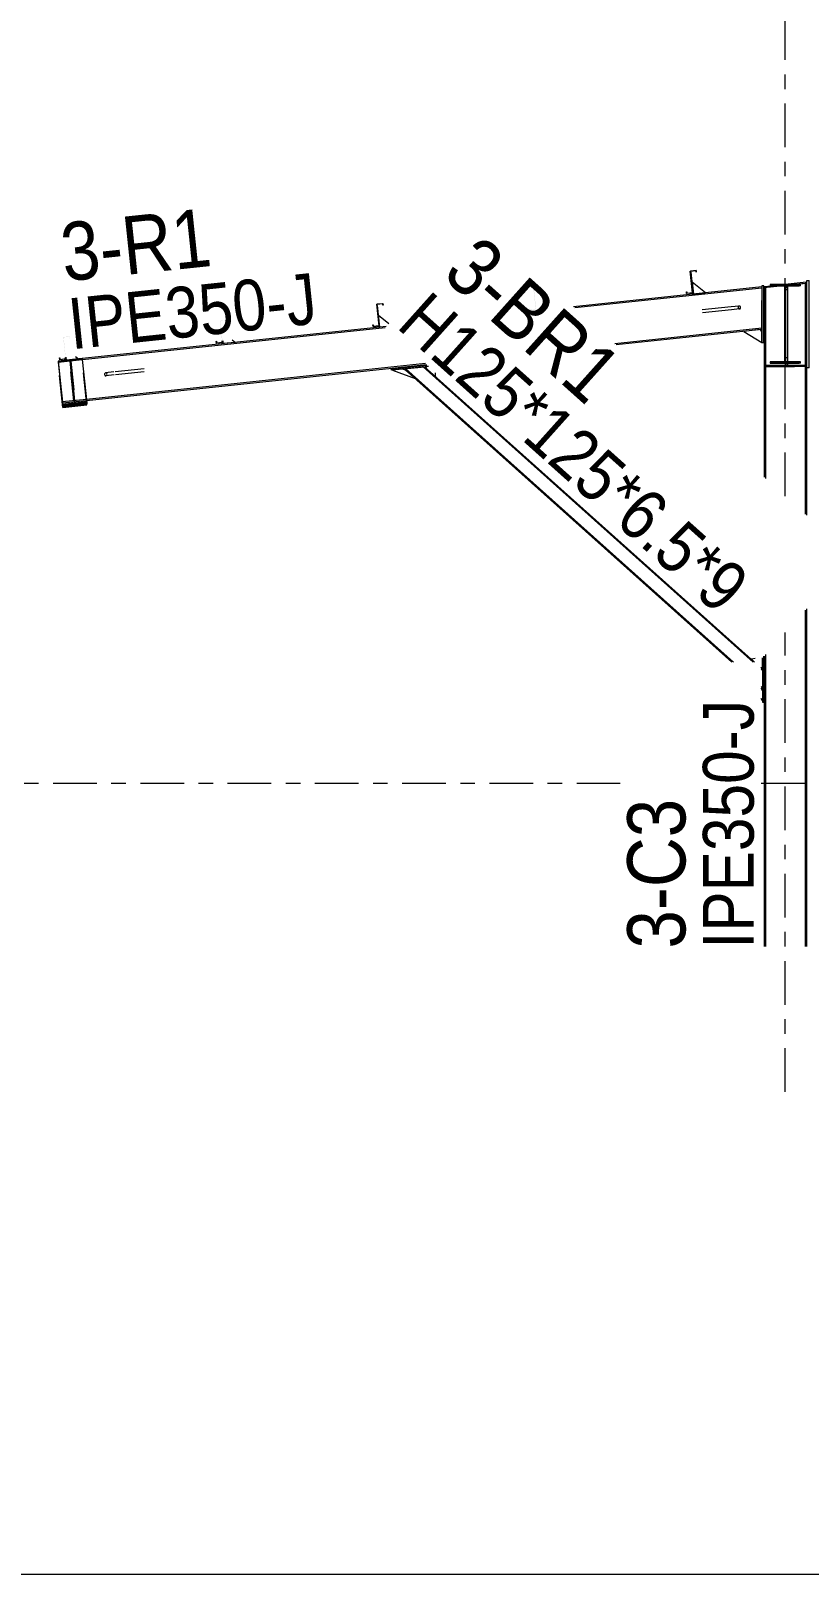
# Model space of a CAD drawing. Header units: millimetres. Extents: x -65 to 757, y -38 to 536.
# Drawn here: x 6.5 to 60, y -37.7 to 68.4 of the extents above; entities that cross this region are included whole.
import ezdxf

# ---------------------------------------------------------------- set-up
doc = ezdxf.new("R2010")
doc.units = ezdxf.units.MM
for name, pattern in [('XKITLINE00', [0]), ('XKITLINE02', [4, 2, -2]), ('XKITLINE03', [6, 3, -1, 1, -1])]:
    doc.linetypes.add(name, pattern=pattern)
for name, color, linetype, lineweight in [('DrawingSheet', 5, 'Continuous', 0), ('Part', 2, 'Continuous', 0), ('PartMark', 7, 'Continuous', 0), ('S-grid', 1, 'Continuous', 0)]:
    doc.layers.add(name, color=color, linetype=linetype, lineweight=lineweight)
doc.styles.add('ARIAL', font='ARIAL.TTF')

# ---------------------------------------------------------------- blocks, each defined once
blk = doc.blocks.new('*A45')
at = {"layer": 'Part'}
blk.add_hatch(color=3, dxfattribs=at).paths.add_polyline_path([(19.47, 48.47), (19.89, 48.51), (19.9, 48.39), (19.89, 48.39), (19.88, 48.5), (19.49, 48.46), (19.65, 46.96), (19.23, 46.92), (19.22, 47.04), (19.24, 47.05), (19.25, 46.94), (19.63, 46.98)], flags=17)
blk = doc.blocks.new('*A46')
at = {"layer": 'Part'}
blk.add_hatch(color=3, dxfattribs=at).paths.add_polyline_path([(30.25, 49.61), (30.66, 49.65), (30.68, 49.53), (30.66, 49.52), (30.65, 49.63), (30.26, 49.59), (30.42, 48.1), (30.01, 48.06), (29.99, 48.18), (30.01, 48.18), (30.02, 48.07), (30.41, 48.11)], flags=17)
blk = doc.blocks.new('*A47')
at = {"layer": 'Part'}
blk.add_hatch(color=3, dxfattribs=at).paths.add_polyline_path([(41.02, 50.74), (41.44, 50.79), (41.45, 50.66), (41.43, 50.66), (41.42, 50.77), (41.04, 50.73), (41.2, 49.24), (40.78, 49.19), (40.77, 49.32), (40.78, 49.32), (40.79, 49.21), (41.18, 49.25)], flags=17)
blk = doc.blocks.new('*A48')
at = {"layer": 'Part'}
blk.add_hatch(color=3, dxfattribs=at).paths.add_polyline_path([(51.79, 51.88), (52.21, 51.92), (52.22, 51.8), (52.21, 51.8), (52.2, 51.91), (51.81, 51.87), (51.97, 50.37), (51.55, 50.33), (51.54, 50.45), (51.56, 50.45), (51.57, 50.35), (51.95, 50.39)], flags=17)
blk = doc.blocks.new('*A55')
at = {"layer": 'Part'}
blk.add_hatch(color=3, dxfattribs=at).paths.add_polyline_path([(57.29, 45.54), (57.29, 45.64), (59.38, 45.64), (59.38, 45.54)], flags=17)
blk = doc.blocks.new('*A56')
at = {"layer": 'Part'}
blk.add_hatch(color=3, dxfattribs=at).paths.add_polyline_path([(57.29, 50.86), (57.29, 50.96), (59.38, 50.96), (59.38, 50.86)], flags=17)
blk = doc.blocks.new('*A57')
at = {"layer": 'Part'}
blk.add_hatch(color=3, dxfattribs=at).paths.add_polyline_path([(58.31, 45.64), (58.31, 50.86), (58.35, 50.86), (58.35, 45.64)], flags=17)
blk = doc.blocks.new('*A58')
at = {"layer": 'Part'}
blk.add_hatch(color=3, dxfattribs=at).paths.add_polyline_path([(8.7, 47.33), (9.11, 47.38), (9.13, 47.25), (9.11, 47.25), (9.1, 47.36), (8.72, 47.32), (8.87, 45.83), (8.46, 45.78), (8.45, 45.91), (8.46, 45.91), (8.47, 45.8), (8.86, 45.84)], flags=17)
blk = doc.blocks.new('*A59')
at = {"layer": 'Part'}
blk.add_hatch(color=3, dxfattribs=at).paths.add_polyline_path([(19.47, 48.47), (19.89, 48.51), (19.9, 48.39), (19.89, 48.39), (19.88, 48.5), (19.49, 48.46), (19.65, 46.96), (19.23, 46.92), (19.22, 47.04), (19.24, 47.05), (19.25, 46.94), (19.63, 46.98)], flags=17)
blk = doc.blocks.new('*A60')
at = {"layer": 'Part'}
blk.add_hatch(color=3, dxfattribs=at).paths.add_polyline_path([(30.25, 49.61), (30.66, 49.65), (30.68, 49.53), (30.66, 49.52), (30.65, 49.63), (30.26, 49.59), (30.42, 48.1), (30.01, 48.06), (29.99, 48.18), (30.01, 48.18), (30.02, 48.07), (30.41, 48.11)], flags=17)
blk = doc.blocks.new('*A61')
at = {"layer": 'Part'}
blk.add_hatch(color=3, dxfattribs=at).paths.add_polyline_path([(8.66, 42.65), (10.32, 42.82), (10.32, 42.75), (8.67, 42.58)], flags=17)
blk = doc.blocks.new('*A62')
at = {"layer": 'Part'}
blk.add_hatch(color=3, dxfattribs=at).paths.add_polyline_path([(8.34, 45.69), (10, 45.86), (10, 45.8), (8.34, 45.62)], flags=17)
blk = doc.blocks.new('*A63')
at = {"layer": 'Part'}
blk.add_hatch(color=3, dxfattribs=at).paths.add_polyline_path([(9.16, 45.71), (9.19, 45.71), (9.5, 42.73), (9.47, 42.73)], flags=17)
blk = doc.blocks.new('*A64')
at = {"layer": 'Part'}
blk.add_hatch(color=3, dxfattribs=at).paths.add_polyline_path([(8.7, 47.33), (9.11, 47.38), (9.13, 47.25), (9.11, 47.25), (9.1, 47.36), (8.72, 47.32), (8.87, 45.83), (8.46, 45.78), (8.45, 45.91), (8.46, 45.91), (8.47, 45.8), (8.86, 45.84)], flags=17)
blk = doc.blocks.new('*A65')
at = {"layer": 'Part'}
blk.add_hatch(color=3, dxfattribs=at).paths.add_polyline_path([(41.02, 50.74), (41.44, 50.79), (41.45, 50.66), (41.43, 50.66), (41.42, 50.77), (41.04, 50.73), (41.2, 49.24), (40.78, 49.19), (40.77, 49.32), (40.78, 49.32), (40.79, 49.21), (41.18, 49.25)], flags=17)
blk = doc.blocks.new('*A66')
at = {"layer": 'Part'}
blk.add_hatch(color=3, dxfattribs=at).paths.add_polyline_path([(51.79, 51.88), (52.21, 51.92), (52.22, 51.8), (52.21, 51.8), (52.2, 51.91), (51.81, 51.87), (51.97, 50.37), (51.55, 50.33), (51.54, 50.45), (51.56, 50.45), (51.57, 50.35), (51.95, 50.39)], flags=17)
blk = doc.blocks.new('*A473')
at = {"layer": 'DrawingSheet', "color": 5, "linetype": 'XKITLINE00', "lineweight": 0}
blk.add_line((-62.82, -37.73), (757.18, -37.73), dxfattribs=at)
blk = doc.blocks.new('*A478')
at = {"layer": 'S-grid', "color": 1, "linetype": 'XKITLINE03', "lineweight": 0}
for p, q in [((-10, 16.67), (46.98, 16.67)), ((56.67, 16.67), (579.17, 16.67))]:
    blk.add_line(p, q, dxfattribs=at)
blk = doc.blocks.new('*A511')
at = {"layer": 'S-grid', "color": 1, "linetype": 'XKITLINE03', "lineweight": 0}
for p, q in [((58.33, 36.39), (58.33, 140.21)), ((58.33, -4.57), (58.33, 27.03))]:
    blk.add_line(p, q, dxfattribs=at)
blk = doc.blocks.new('*A528')
at = {"layer": 'Part', "color": 7, "linetype": 'XKITLINE02', "lineweight": 0}
for p, q in [((58.35, 50.86), (58.31, 50.86)), ((58.31, 50.86), (58.31, 45.64)), ((58.35, 45.64), (58.35, 50.86)), ((58.31, 45.64), (58.35, 45.64))]:
    blk.add_line(p, q, dxfattribs=at)
blk = doc.blocks.new('*A529')
at = {"layer": 'Part', "color": 7, "linetype": 'XKITLINE02', "lineweight": 0}
for p, q in [((59.38, 45.64), (57.29, 45.64)), ((57.29, 45.64), (57.29, 45.54)), ((59.38, 45.54), (59.38, 45.64)), ((57.29, 45.54), (59.38, 45.54))]:
    blk.add_line(p, q, dxfattribs=at)
blk = doc.blocks.new('*A530')
at = {"layer": 'Part', "color": 7, "linetype": 'XKITLINE02', "lineweight": 0}
for p, q in [((59.38, 50.96), (57.29, 50.96)), ((57.29, 50.96), (57.29, 50.86)), ((59.38, 50.86), (59.38, 50.96)), ((57.29, 50.86), (59.38, 50.86))]:
    blk.add_line(p, q, dxfattribs=at)
blk = doc.blocks.new('*A540')
at = {"layer": 'Part', "color": 7, "linetype": 'XKITLINE02', "lineweight": 0}
for p, q in [((32.13, 45.15), (33.53, 45.29)), ((56.76, 24.52), (56.76, 23.12))]:
    blk.add_line(p, q, dxfattribs=at)
at = {"layer": 'Part', "color": 2, "linetype": 'XKITLINE00', "lineweight": 0}
for p, q in [((54.67, 24.99), (32.13, 45.15)), ((54.78, 24.99), (32.24, 45.16)), ((33.43, 45.28), (56.12, 24.99)), ((33.53, 45.29), (56.23, 24.99)), ((56.67, 24.59), (56.76, 24.52)), ((56.67, 24.49), (56.76, 24.42)), ((56.76, 23.22), (56.67, 23.3)), ((56.76, 23.12), (56.67, 23.2))]:
    blk.add_line(p, q, dxfattribs=at)
blk = doc.blocks.new('*A541')
at = {"layer": 'Part', "color": 2, "linetype": 'XKITLINE00', "lineweight": 0}
for p, q in [((56.73, 50.79), (43.77, 49.42)), ((56.73, 50.7), (43.86, 49.34)), ((30.89, 48.07), (10, 45.86)), ((30.84, 47.97), (10.01, 45.77)), ((56.73, 47.95), (46.61, 46.88)), ((56.73, 47.86), (46.7, 46.8)), ((33.59, 45.51), (10.29, 43.05)), ((33.68, 45.43), (10.3, 42.96))]:
    blk.add_line(p, q, dxfattribs=at)
at = {"layer": 'Part', "color": 7, "linetype": 'XKITLINE02', "lineweight": 0}
for p, q in [((56.73, 47.86), (56.73, 50.79)), ((10, 45.86), (8.34, 45.69)), ((8.34, 45.69), (8.64, 42.79)), ((10.01, 45.77), (8.35, 45.6)), ((10.29, 43.05), (8.63, 42.88)), ((10.3, 42.96), (8.64, 42.79))]:
    blk.add_line(p, q, dxfattribs=at)
blk = doc.blocks.new('*A542')
at = {"layer": 'Part', "color": 2, "linetype": 'XKITLINE00', "lineweight": 0}
for p, q in [((8.46, 45.78), (8.45, 45.91)), ((8.45, 45.91), (8.46, 45.91)), ((8.46, 45.91), (8.47, 45.8)), ((8.87, 45.83), (8.46, 45.78)), ((8.47, 45.8), (8.86, 45.84)), ((8.86, 45.84), (8.85, 45.94)), ((8.86, 45.94), (8.87, 45.83))]:
    blk.add_line(p, q, dxfattribs=at)
blk = doc.blocks.new('*A543')
at = {"layer": 'Part', "color": 2, "linetype": 'XKITLINE00', "lineweight": 0}
for p, q in [((11.57, 44.86), (11.54, 44.82)), ((11.54, 44.82), (11.54, 44.77)), ((11.54, 44.77), (11.55, 44.72)), ((11.55, 44.72), (11.59, 44.68)), ((11.61, 44.88), (11.57, 44.86)), ((11.59, 44.68), (11.63, 44.67)), ((12.17, 44.94), (11.61, 44.88)), ((11.66, 44.87), (11.61, 44.88)), ((12.19, 44.73), (11.63, 44.67)), ((11.63, 44.67), (11.67, 44.69)), ((11.69, 44.84), (11.66, 44.87)), ((11.67, 44.69), (11.7, 44.73)), ((11.71, 44.79), (11.69, 44.84)), ((11.7, 44.73), (11.71, 44.79))]:
    blk.add_line(p, q, dxfattribs=at)
at = {"layer": 'Part', "color": 7, "linetype": 'XKITLINE02', "lineweight": 0}
for p, q in [((14.25, 45.16), (12.17, 44.94)), ((14.27, 44.95), (12.19, 44.73))]:
    blk.add_line(p, q, dxfattribs=at)
blk = doc.blocks.new('*A544')
at = {"layer": 'Part', "color": 7, "linetype": 'XKITLINE02', "lineweight": 0}
for p, q in [((54.61, 49.42), (52.53, 49.2)), ((54.64, 49.21), (52.55, 48.99))]:
    blk.add_line(p, q, dxfattribs=at)
at = {"layer": 'Part', "color": 2, "linetype": 'XKITLINE00', "lineweight": 0}
for p, q in [((55.17, 49.47), (54.61, 49.42)), ((55.19, 49.27), (54.64, 49.21)), ((55.13, 49.46), (55.1, 49.41)), ((55.1, 49.41), (55.1, 49.36)), ((55.1, 49.36), (55.11, 49.31)), ((55.11, 49.31), (55.15, 49.28)), ((55.17, 49.47), (55.13, 49.46)), ((55.15, 49.28), (55.19, 49.27)), ((55.21, 49.46), (55.17, 49.47)), ((55.19, 49.27), (55.23, 49.29)), ((55.25, 49.43), (55.21, 49.46)), ((55.23, 49.29), (55.26, 49.33)), ((55.26, 49.38), (55.25, 49.43)), ((55.26, 49.33), (55.26, 49.38))]:
    blk.add_line(p, q, dxfattribs=at)
blk = doc.blocks.new('*A545')
at = {"layer": 'Part', "color": 2, "linetype": 'XKITLINE00', "lineweight": 0}
for p, q in [((19.22, 47.04), (19.24, 47.05)), ((19.23, 46.92), (19.22, 47.04)), ((19.22, 47.04), (19.22, 47.04)), ((19.65, 46.96), (19.23, 46.92)), ((19.24, 47.05), (19.24, 47.04)), ((19.24, 47.04), (19.25, 46.94)), ((19.25, 46.94), (19.63, 46.98)), ((19.63, 46.98), (19.62, 47.08)), ((19.64, 47.08), (19.65, 46.96))]:
    blk.add_line(p, q, dxfattribs=at)
blk = doc.blocks.new('*A546')
at = {"layer": 'Part', "color": 2, "linetype": 'XKITLINE00', "lineweight": 0}
for p, q in [((30.25, 49.61), (30.66, 49.65)), ((30.41, 48.11), (30.25, 49.61)), ((30.65, 49.63), (30.26, 49.59)), ((30.26, 49.59), (30.42, 48.1)), ((30.66, 49.52), (30.65, 49.63)), ((30.66, 49.65), (30.68, 49.53)), ((30.68, 49.53), (30.66, 49.52)), ((30.01, 48.06), (29.99, 48.18)), ((29.99, 48.18), (30.01, 48.18)), ((30.01, 48.18), (30.02, 48.07)), ((30.42, 48.1), (30.01, 48.06)), ((30.02, 48.07), (30.41, 48.11))]:
    blk.add_line(p, q, dxfattribs=at)
blk = doc.blocks.new('*A548')
at = {"layer": 'Part', "color": 2, "linetype": 'XKITLINE00', "lineweight": 0}
for p, q in [((51.79, 51.88), (52.21, 51.92)), ((51.95, 50.39), (51.79, 51.88)), ((52.2, 51.91), (51.81, 51.87)), ((51.81, 51.87), (51.97, 50.37)), ((52.21, 51.8), (52.2, 51.91)), ((52.21, 51.92), (52.22, 51.8)), ((52.22, 51.8), (52.21, 51.8)), ((51.55, 50.33), (51.54, 50.45)), ((51.54, 50.45), (51.56, 50.45)), ((51.97, 50.37), (51.55, 50.33)), ((51.56, 50.45), (51.57, 50.35)), ((51.57, 50.35), (51.95, 50.39))]:
    blk.add_line(p, q, dxfattribs=at)
blk = doc.blocks.new('*A549')
at = {"layer": 'Part', "color": 7, "linetype": 'XKITLINE02', "lineweight": 0}
for p, q in [((9.19, 45.71), (9.16, 45.71)), ((9.16, 45.71), (9.47, 42.73)), ((9.5, 42.73), (9.19, 45.71)), ((9.47, 42.73), (9.5, 42.73))]:
    blk.add_line(p, q, dxfattribs=at)
blk = doc.blocks.new('*A550')
at = {"layer": 'Part', "color": 7, "linetype": 'XKITLINE02', "lineweight": 0}
for p, q in [((10.32, 42.82), (8.66, 42.65)), ((8.66, 42.65), (8.67, 42.58)), ((8.67, 42.58), (10.32, 42.75)), ((10.32, 42.75), (10.32, 42.82))]:
    blk.add_line(p, q, dxfattribs=at)
blk = doc.blocks.new('*A551')
at = {"layer": 'Part', "color": 7, "linetype": 'XKITLINE02', "lineweight": 0}
for p, q in [((10, 45.86), (8.34, 45.69)), ((8.34, 45.62), (10, 45.8)), ((8.34, 45.69), (8.34, 45.62)), ((10, 45.8), (10, 45.86))]:
    blk.add_line(p, q, dxfattribs=at)
blk = doc.blocks.new('*A558')
at = {"layer": 'Part', "color": 2, "linetype": 'XKITLINE00', "lineweight": 0}
for p, q in [((57.29, 45.64), (57.29, 45.54)), ((59.38, 45.64), (57.29, 45.64)), ((59.38, 45.54), (59.38, 45.64)), ((59.38, 45.54), (57.29, 45.54))]:
    blk.add_line(p, q, dxfattribs=at)
blk = doc.blocks.new('*A559')
at = {"layer": 'Part', "color": 2, "linetype": 'XKITLINE00', "lineweight": 0}
for p, q in [((57.29, 50.96), (57.29, 50.86)), ((59.38, 50.96), (57.29, 50.96)), ((59.38, 50.86), (59.38, 50.96)), ((59.38, 50.86), (57.29, 50.86))]:
    blk.add_line(p, q, dxfattribs=at)
blk = doc.blocks.new('*A560')
at = {"layer": 'Part', "color": 7, "linetype": 'XKITLINE02', "lineweight": 0}
blk.add_line((59.7, 51.02), (56.97, 50.73), dxfattribs=at)
at = {"layer": 'Part', "color": 2, "linetype": 'XKITLINE00', "lineweight": 0}
for p, q in [((59.79, 51.03), (59.7, 51.02)), ((59.7, 51.02), (59.7, 35.17)), ((59.79, 51.03), (59.79, 35.09)), ((56.97, 50.73), (56.88, 50.72)), ((56.88, 50.72), (56.88, 37.7)), ((56.97, 50.73), (56.97, 37.61)), ((59.79, 28.66), (59.79, 5.43)), ((59.7, 28.56), (59.7, 5.43)), ((56.97, 25.5), (56.97, 5.43)), ((56.88, 25.4), (56.88, 5.43))]:
    blk.add_line(p, q, dxfattribs=at)
blk = doc.blocks.new('*A561')
at = {"layer": 'Part', "color": 2, "linetype": 'XKITLINE00', "lineweight": 0}
for p, q in [((58.31, 50.86), (58.35, 50.86)), ((58.31, 45.64), (58.31, 50.86)), ((58.35, 50.86), (58.35, 45.64)), ((58.31, 45.64), (58.35, 45.64))]:
    blk.add_line(p, q, dxfattribs=at)
at = {"layer": 'Part', "color": 7, "linetype": 'XKITLINE02', "lineweight": 0}
for p, q in [((58.31, 50.86), (58.35, 50.86)), ((58.35, 45.64), (58.31, 45.64))]:
    blk.add_line(p, q, dxfattribs=at)
blk = doc.blocks.new('*A563')
at = {"layer": 'Part', "color": 7, "linetype": 'XKITLINE02', "lineweight": 0}
for p, q in [((58.35, 45.39), (58.35, 50.88)), ((58.48, 50.88), (58.35, 50.88)), ((58.48, 50.75), (58.35, 50.75)), ((58.48, 50.59), (58.35, 50.59)), ((58.48, 50.88), (58.48, 45.39)), ((58.48, 45.92), (58.35, 45.92)), ((58.35, 45.51), (58.48, 45.51)), ((58.48, 45.39), (58.35, 45.39))]:
    blk.add_line(p, q, dxfattribs=at)
blk = doc.blocks.new('*A564')
at = {"layer": 'Part', "color": 7, "linetype": 'XKITLINE02', "lineweight": 0}
for p, q in [((58.35, 50.88), (58.35, 45.54)), ((58.48, 50.88), (58.35, 50.88)), ((58.35, 50.75), (58.48, 50.75)), ((58.48, 50.88), (58.48, 50.86)), ((58.48, 45.64), (58.48, 45.51)), ((58.35, 45.51), (58.48, 45.51))]:
    blk.add_line(p, q, dxfattribs=at)
at = {"layer": 'Part', "color": 2, "linetype": 'XKITLINE00', "lineweight": 0}
for p, q in [((58.48, 50.59), (58.35, 50.59)), ((58.48, 50.86), (58.48, 45.64)), ((58.48, 45.92), (58.35, 45.92)), ((58.35, 45.54), (58.35, 45.39)), ((58.48, 45.39), (58.35, 45.39)), ((58.48, 45.54), (58.48, 45.39))]:
    blk.add_line(p, q, dxfattribs=at)
blk = doc.blocks.new('*A565')
at = {"layer": 'Part', "color": 2, "linetype": 'XKITLINE00', "lineweight": 0}
for p, q in [((59.81, 45.22), (59.81, 51.22)), ((59.81, 51.22), (59.97, 51.22)), ((59.97, 45.22), (59.97, 51.22)), ((59.97, 45.22), (59.81, 45.22))]:
    blk.add_line(p, q, dxfattribs=at)
blk = doc.blocks.new('*A580')
at = {"layer": 'Part', "color": 2, "linetype": 'XKITLINE00', "lineweight": 0}
for p, q in [((8.46, 45.78), (8.45, 45.91)), ((8.45, 45.91), (8.46, 45.91)), ((8.46, 45.91), (8.47, 45.8)), ((8.87, 45.83), (8.46, 45.78)), ((8.47, 45.8), (8.86, 45.84)), ((8.86, 45.84), (8.85, 45.94)), ((8.86, 45.94), (8.87, 45.83))]:
    blk.add_line(p, q, dxfattribs=at)
blk = doc.blocks.new('*A581')
at = {"layer": 'Part', "color": 2, "linetype": 'XKITLINE00', "lineweight": 0}
for p, q in [((19.22, 47.04), (19.24, 47.05)), ((19.23, 46.92), (19.22, 47.04)), ((19.22, 47.04), (19.22, 47.04)), ((19.65, 46.96), (19.23, 46.92)), ((19.24, 47.05), (19.24, 47.04)), ((19.24, 47.04), (19.25, 46.94)), ((19.25, 46.94), (19.63, 46.98)), ((19.63, 46.98), (19.62, 47.08)), ((19.64, 47.08), (19.65, 46.96))]:
    blk.add_line(p, q, dxfattribs=at)
blk = doc.blocks.new('*A582')
at = {"layer": 'Part', "color": 2, "linetype": 'XKITLINE00', "lineweight": 0}
for p, q in [((30.25, 49.61), (30.66, 49.65)), ((30.41, 48.11), (30.25, 49.61)), ((30.65, 49.63), (30.26, 49.59)), ((30.26, 49.59), (30.42, 48.1)), ((30.66, 49.52), (30.65, 49.63)), ((30.66, 49.65), (30.68, 49.53)), ((30.68, 49.53), (30.66, 49.52)), ((30.01, 48.06), (29.99, 48.18)), ((29.99, 48.18), (30.01, 48.18)), ((30.01, 48.18), (30.02, 48.07)), ((30.42, 48.1), (30.01, 48.06)), ((30.02, 48.07), (30.41, 48.11))]:
    blk.add_line(p, q, dxfattribs=at)
blk = doc.blocks.new('*A583')
at = {"layer": 'Part', "color": 2, "linetype": 'XKITLINE00', "lineweight": 0}
for p, q in [((8.66, 42.65), (10.32, 42.82)), ((8.66, 42.65), (8.67, 42.58)), ((10.32, 42.75), (8.67, 42.58)), ((10.32, 42.82), (10.32, 42.75))]:
    blk.add_line(p, q, dxfattribs=at)
blk = doc.blocks.new('*A584')
at = {"layer": 'Part', "color": 2, "linetype": 'XKITLINE00', "lineweight": 0}
for p, q in [((8.34, 45.69), (10, 45.86)), ((10, 45.8), (8.34, 45.62)), ((8.34, 45.69), (8.34, 45.62)), ((10, 45.86), (10, 45.8))]:
    blk.add_line(p, q, dxfattribs=at)
blk = doc.blocks.new('*A585')
at = {"layer": 'Part', "color": 2, "linetype": 'XKITLINE00', "lineweight": 0}
for p, q in [((9.19, 45.71), (9.16, 45.71)), ((9.16, 45.71), (9.47, 42.73)), ((9.19, 45.71), (9.5, 42.73)), ((9.47, 42.73), (9.5, 42.73))]:
    blk.add_line(p, q, dxfattribs=at)
blk = doc.blocks.new('*A586')
at = {"layer": 'Part', "color": 7, "linetype": 'XKITLINE02', "lineweight": 0}
for p, q in [((9.21, 45.69), (9.14, 45.68)), ((9.14, 45.68), (9.43, 42.96)), ((9.5, 42.97), (9.21, 45.69)), ((9.22, 45.56), (9.16, 45.56)), ((9.42, 43.09), (9.48, 43.09)), ((9.43, 42.96), (9.5, 42.97))]:
    blk.add_line(p, q, dxfattribs=at)
blk = doc.blocks.new('*A587')
at = {"layer": 'Part', "color": 7, "linetype": 'XKITLINE02', "lineweight": 0}
for p, q in [((8.86, 45.94), (8.87, 45.83)), ((8.88, 45.74), (8.92, 45.75))]:
    blk.add_line(p, q, dxfattribs=at)
at = {"layer": 'Part', "color": 2, "linetype": 'XKITLINE00', "lineweight": 0}
for p, q in [((8.87, 45.83), (8.88, 45.74)), ((8.92, 45.75), (8.9, 45.95))]:
    blk.add_line(p, q, dxfattribs=at)
blk = doc.blocks.new('*A588')
at = {"layer": 'Part', "color": 7, "linetype": 'XKITLINE02', "lineweight": 0}
for p, q in [((8.92, 45.75), (8.9, 45.95)), ((9.75, 45.84), (8.92, 45.75))]:
    blk.add_line(p, q, dxfattribs=at)
at = {"layer": 'Part', "color": 2, "linetype": 'XKITLINE00', "lineweight": 0}
blk.add_line((9.53, 46.01), (9.75, 45.84), dxfattribs=at)
blk = doc.blocks.new('*A589')
at = {"layer": 'Part', "color": 7, "linetype": 'XKITLINE02', "lineweight": 0}
for p, q in [((19.7, 46.89), (19.68, 47.08)), ((20.53, 46.97), (19.7, 46.89))]:
    blk.add_line(p, q, dxfattribs=at)
at = {"layer": 'Part', "color": 2, "linetype": 'XKITLINE00', "lineweight": 0}
blk.add_line((20.31, 47.15), (20.53, 46.97), dxfattribs=at)
blk = doc.blocks.new('*A590')
at = {"layer": 'Part', "color": 7, "linetype": 'XKITLINE02', "lineweight": 0}
for p, q in [((19.64, 47.08), (19.65, 46.96)), ((19.66, 46.88), (19.7, 46.89))]:
    blk.add_line(p, q, dxfattribs=at)
at = {"layer": 'Part', "color": 2, "linetype": 'XKITLINE00', "lineweight": 0}
for p, q in [((19.65, 46.96), (19.66, 46.88)), ((19.7, 46.89), (19.68, 47.08))]:
    blk.add_line(p, q, dxfattribs=at)
blk = doc.blocks.new('*A591')
at = {"layer": 'Part', "color": 7, "linetype": 'XKITLINE02', "lineweight": 0}
for p, q in [((9.14, 45.68), (9.21, 45.69)), ((9.43, 42.96), (9.14, 45.68)), ((9.21, 45.69), (9.5, 42.97)), ((9.22, 45.56), (9.16, 45.56)), ((9.42, 43.09), (9.48, 43.09)), ((9.5, 42.97), (9.43, 42.96))]:
    blk.add_line(p, q, dxfattribs=at)
blk = doc.blocks.new('*A592')
at = {"layer": 'Part', "color": 7, "linetype": 'XKITLINE02', "lineweight": 0}
for p, q in [((10, 45.8), (8.34, 45.62)), ((10.31, 42.88), (10, 45.8)), ((8.65, 42.7), (8.34, 45.62)), ((10.31, 42.88), (8.65, 42.7))]:
    blk.add_line(p, q, dxfattribs=at)
blk = doc.blocks.new('*A593')
at = {"layer": 'Part', "color": 7, "linetype": 'XKITLINE02', "lineweight": 0}
for p, q in [((8.34, 45.62), (10, 45.8)), ((8.66, 42.65), (8.67, 42.58)), ((10.32, 42.82), (10.32, 42.75))]:
    blk.add_line(p, q, dxfattribs=at)
at = {"layer": 'Part', "color": 2, "linetype": 'XKITLINE00', "lineweight": 0}
for p, q in [((10, 45.8), (10.32, 42.82)), ((8.34, 45.62), (8.66, 42.65)), ((8.67, 42.5), (10.33, 42.67)), ((8.67, 42.58), (8.67, 42.5)), ((10.33, 42.67), (10.32, 42.75))]:
    blk.add_line(p, q, dxfattribs=at)
blk = doc.blocks.new('*A594')
at = {"layer": 'Part', "color": 7, "linetype": 'XKITLINE02', "lineweight": 0}
for p, q in [((10, 45.8), (8.34, 45.62)), ((10.31, 42.88), (10, 45.8)), ((8.65, 42.7), (8.34, 45.62)), ((10.31, 42.88), (8.65, 42.7))]:
    blk.add_line(p, q, dxfattribs=at)
blk = doc.blocks.new('*A595')
at = {"layer": 'Part', "color": 7, "linetype": 'XKITLINE02', "lineweight": 0}
for p, q in [((10, 45.8), (8.34, 45.62)), ((10.33, 42.67), (10, 45.8)), ((8.67, 42.5), (8.34, 45.62)), ((10.33, 42.67), (8.67, 42.5))]:
    blk.add_line(p, q, dxfattribs=at)
blk = doc.blocks.new('*A596')
at = {"layer": 'Part', "color": 2, "linetype": 'XKITLINE00', "lineweight": 0}
blk.add_line((30.38, 48.85), (31.08, 48.28), dxfattribs=at)
at = {"layer": 'Part', "color": 7, "linetype": 'XKITLINE02', "lineweight": 0}
for p, q in [((30.47, 48.02), (30.38, 48.85)), ((30.89, 48.07), (30.47, 48.02))]:
    blk.add_line(p, q, dxfattribs=at)
blk = doc.blocks.new('*A597')
at = {"layer": 'Part', "color": 2, "linetype": 'XKITLINE00', "lineweight": 0}
for p, q in [((30.31, 49.51), (30.27, 49.51)), ((30.47, 48.02), (30.31, 49.51)), ((30.42, 48.1), (30.43, 48.02))]:
    blk.add_line(p, q, dxfattribs=at)
at = {"layer": 'Part', "color": 7, "linetype": 'XKITLINE02', "lineweight": 0}
for p, q in [((30.27, 49.51), (30.42, 48.1)), ((30.43, 48.02), (30.47, 48.02))]:
    blk.add_line(p, q, dxfattribs=at)
blk = doc.blocks.new('*A598')
at = {"layer": 'Part', "color": 7, "linetype": 'XKITLINE02', "lineweight": 0}
for p, q in [((32.01, 45.13), (31.34, 45.06)), ((32.88, 44.48), (32.23, 45.06))]:
    blk.add_line(p, q, dxfattribs=at)
at = {"layer": 'Part', "color": 2, "linetype": 'XKITLINE00', "lineweight": 0}
for p, q in [((31.34, 45.06), (32.88, 44.48)), ((32.23, 45.06), (32.01, 45.13))]:
    blk.add_line(p, q, dxfattribs=at)
blk = doc.blocks.new('*A599')
at = {"layer": 'Part', "color": 2, "linetype": 'XKITLINE00', "lineweight": 0}
for p, q in [((33.66, 45.31), (33.63, 45.21)), ((34.28, 44.63), (34.29, 44.88))]:
    blk.add_line(p, q, dxfattribs=at)
at = {"layer": 'Part', "color": 7, "linetype": 'XKITLINE02', "lineweight": 0}
for p, q in [((33.63, 45.21), (34.28, 44.63)), ((33.8, 45.32), (33.66, 45.31))]:
    blk.add_line(p, q, dxfattribs=at)
blk = doc.blocks.new('*A600')
at = {"layer": 'Part', "color": 2, "linetype": 'XKITLINE00', "lineweight": 0}
for p, q in [((31.25, 45.15), (33.7, 45.41)), ((31.26, 45.05), (31.25, 45.15)), ((33.8, 45.32), (31.26, 45.05))]:
    blk.add_line(p, q, dxfattribs=at)
blk = doc.blocks.new('*A604')
at = {"layer": 'Part', "color": 2, "linetype": 'XKITLINE00', "lineweight": 0}
for p, q in [((51.79, 51.88), (52.21, 51.92)), ((51.95, 50.39), (51.79, 51.88)), ((52.2, 51.91), (51.81, 51.87)), ((51.81, 51.87), (51.97, 50.37)), ((52.21, 51.8), (52.2, 51.91)), ((52.21, 51.92), (52.22, 51.8)), ((52.22, 51.8), (52.21, 51.8)), ((51.55, 50.33), (51.54, 50.45)), ((51.54, 50.45), (51.56, 50.45)), ((51.97, 50.37), (51.55, 50.33)), ((51.56, 50.45), (51.57, 50.35)), ((51.57, 50.35), (51.95, 50.39))]:
    blk.add_line(p, q, dxfattribs=at)
blk = doc.blocks.new('*A605')
at = {"layer": 'Part', "color": 7, "linetype": 'XKITLINE02', "lineweight": 0}
for p, q in [((59.7, 45.39), (56.97, 45.39)), ((56.97, 45.31), (56.97, 45.39)), ((56.97, 45.31), (59.7, 45.31)), ((57.09, 45.31), (57.09, 45.39)), ((59.57, 45.31), (59.57, 45.39)), ((59.7, 45.31), (59.7, 45.39))]:
    blk.add_line(p, q, dxfattribs=at)
blk = doc.blocks.new('*A606')
at = {"layer": 'Part', "color": 2, "linetype": 'XKITLINE00', "lineweight": 0}
for p, q in [((58.35, 45.39), (56.97, 45.39)), ((59.7, 45.31), (56.97, 45.31)), ((59.7, 45.39), (58.48, 45.39))]:
    blk.add_line(p, q, dxfattribs=at)
at = {"layer": 'Part', "color": 7, "linetype": 'XKITLINE02', "lineweight": 0}
for p, q in [((56.97, 45.31), (56.97, 45.39)), ((57.09, 45.31), (57.09, 45.39)), ((58.48, 45.39), (58.35, 45.39)), ((59.57, 45.31), (59.57, 45.39)), ((59.7, 45.39), (59.7, 45.31))]:
    blk.add_line(p, q, dxfattribs=at)
blk = doc.blocks.new('*A607')
at = {"layer": 'Part', "color": 2, "linetype": 'XKITLINE00', "lineweight": 0}
for p, q in [((56.76, 25.27), (56.76, 22.24)), ((56.86, 25.38), (56.86, 25.4)), ((56.86, 22.24), (56.86, 25.38)), ((56.76, 22.24), (56.86, 22.24))]:
    blk.add_line(p, q, dxfattribs=at)
blk = doc.blocks.new('*A608')
at = {"layer": 'Part', "color": 2, "linetype": 'XKITLINE00', "lineweight": 0}
for p, q in [((56.67, 23.2), (56.67, 23.18)), ((56.67, 23.18), (56.76, 23)), ((56.76, 22.32), (56.67, 22.48))]:
    blk.add_line(p, q, dxfattribs=at)
at = {"layer": 'Part', "color": 7, "linetype": 'XKITLINE02', "lineweight": 0}
blk.add_line((56.76, 23), (56.76, 22.32), dxfattribs=at)
blk = doc.blocks.new('*A609')
at = {"layer": 'Part', "color": 2, "linetype": 'XKITLINE00', "lineweight": 0}
for p, q in [((56.26, 25.23), (56.01, 25.18)), ((56.67, 24.61), (56.76, 24.64)), ((56.67, 24.6), (56.67, 24.61))]:
    blk.add_line(p, q, dxfattribs=at)
at = {"layer": 'Part', "color": 7, "linetype": 'XKITLINE02', "lineweight": 0}
for p, q in [((56.01, 25.18), (56.23, 24.99)), ((56.76, 24.64), (56.76, 25.27))]:
    blk.add_line(p, q, dxfattribs=at)
blk = doc.blocks.new('*A610')
at = {"layer": 'Part', "color": 2, "linetype": 'XKITLINE00', "lineweight": 0}
for p, q in [((56.86, 50.87), (56.73, 50.87)), ((56.73, 50.87), (56.73, 46.96)), ((56.86, 46.96), (56.86, 50.87)), ((56.73, 46.96), (56.86, 46.96))]:
    blk.add_line(p, q, dxfattribs=at)
blk = doc.blocks.new('*A611')
at = {"layer": 'Part', "color": 7, "linetype": 'XKITLINE02', "lineweight": 0}
for p, q in [((56.61, 47.85), (55.49, 47.73)), ((56.73, 46.96), (56.73, 47.73))]:
    blk.add_line(p, q, dxfattribs=at)
at = {"layer": 'Part', "color": 2, "linetype": 'XKITLINE00', "lineweight": 0}
for p, q in [((56.73, 47.73), (56.61, 47.85)), ((55.49, 47.73), (56.73, 46.96))]:
    blk.add_line(p, q, dxfattribs=at)
blk = doc.blocks.new('*A612')
at = {"layer": 'Part', "color": 2, "linetype": 'XKITLINE00', "lineweight": 0}
for p, q in [((51.86, 51.79), (51.82, 51.78)), ((52.02, 50.29), (51.86, 51.79)), ((51.97, 50.37), (51.98, 50.29))]:
    blk.add_line(p, q, dxfattribs=at)
at = {"layer": 'Part', "color": 7, "linetype": 'XKITLINE02', "lineweight": 0}
for p, q in [((51.82, 51.78), (51.97, 50.37)), ((51.98, 50.29), (52.02, 50.29))]:
    blk.add_line(p, q, dxfattribs=at)
blk = doc.blocks.new('*A613')
at = {"layer": 'Part', "color": 2, "linetype": 'XKITLINE00', "lineweight": 0}
blk.add_line((52.85, 50.38), (51.93, 51.12), dxfattribs=at)
at = {"layer": 'Part', "color": 7, "linetype": 'XKITLINE02', "lineweight": 0}
for p, q in [((51.93, 51.12), (52.02, 50.29)), ((52.02, 50.29), (52.85, 50.38))]:
    blk.add_line(p, q, dxfattribs=at)
blk = doc.blocks.new('*A616')
at = {"layer": 'Part', "color": 7, "linetype": 'XKITLINE02', "lineweight": 0}
for p, q in [((58.33, 50.96), (57.39, 50.86)), ((59.13, 50.96), (58.18, 50.86))]:
    blk.add_line(p, q, dxfattribs=at)
at = {"layer": 'Part', "color": 2, "linetype": 'XKITLINE00', "lineweight": 0}
for p, q in [((59.78, 51.11), (58.33, 50.96)), ((59.79, 51.03), (59.13, 50.96)), ((59.78, 51.11), (59.79, 51.03)), ((56.87, 50.81), (57.39, 50.86)), ((56.88, 50.72), (56.87, 50.81)), ((58.18, 50.86), (56.88, 50.72))]:
    blk.add_line(p, q, dxfattribs=at)
blk = doc.blocks.new('*A2067')
at = {"layer": 'PartMark', "color": 3, "style": 'ARIAL', "width": 0.85}
blk.add_text('3-BR1', height=4, rotation=-41.8145, dxfattribs=at).set_placement((34.66, 51.53))
at = {"layer": 'PartMark', "color": 7, "style": 'ARIAL', "width": 0.85}
blk.add_text('H125*125*6.5*9', height=3.5, rotation=-41.8145, dxfattribs=at).set_placement((31.53, 48.03))
blk = doc.blocks.new('*A2069')
at = {"layer": 'PartMark', "color": 3, "style": 'ARIAL', "width": 0.85}
blk.add_text('3-R1', height=4, rotation=6.0218, dxfattribs=at).set_placement((8.77, 51.16))
at = {"layer": 'PartMark', "color": 7, "style": 'ARIAL', "width": 0.85}
blk.add_text('IPE350-J', height=3.5, rotation=6.0218, dxfattribs=at).set_placement((9.26, 46.49))
blk = doc.blocks.new('*A2070')
at = {"layer": 'PartMark', "color": 7, "style": 'ARIAL', "width": 0.85}
blk.add_text('IPE350-J', height=3.5, rotation=90.0002, dxfattribs=at).set_placement((56.17, 5.29))
at = {"layer": 'PartMark', "color": 3, "style": 'ARIAL', "width": 0.85}
blk.add_text('3-C3', height=4, rotation=90.0002, dxfattribs=at).set_placement((51.47, 5.29))

msp = doc.modelspace()

# ---------------------------------------------------------------- block references
at = {"lineweight": 0}
for name in ['*A473', '*A511', '*A2069', '*A2067', '*A48', '*A66', '*A548', '*A604', '*A612', '*A613', '*A616', '*A560', '*A56', '*A530', '*A559', '*A565', '*A541', '*A47', '*A65', '*A610', '*A57', '*A528', '*A561', '*A563', '*A564', '*A46', '*A60', '*A546', '*A582', '*A597', '*A596', '*A544', '*A45', '*A59', '*A611', '*A58', '*A64', '*A545', '*A581', '*A590', '*A589', '*A62', '*A551', '*A584', '*A592', '*A593', '*A594', '*A595', '*A542', '*A580', '*A587', '*A588', '*A586', '*A591', '*A63', '*A549', '*A585', '*A55', '*A529', '*A558', '*A543', '*A600', '*A598', '*A540', '*A599', '*A605', '*A606', '*A61', '*A550', '*A583', '*A609', '*A607', '*A608', '*A2070', '*A478']:
    msp.add_blockref(name, (0, 0), dxfattribs=at)

doc.saveas('drawing.dxf')
